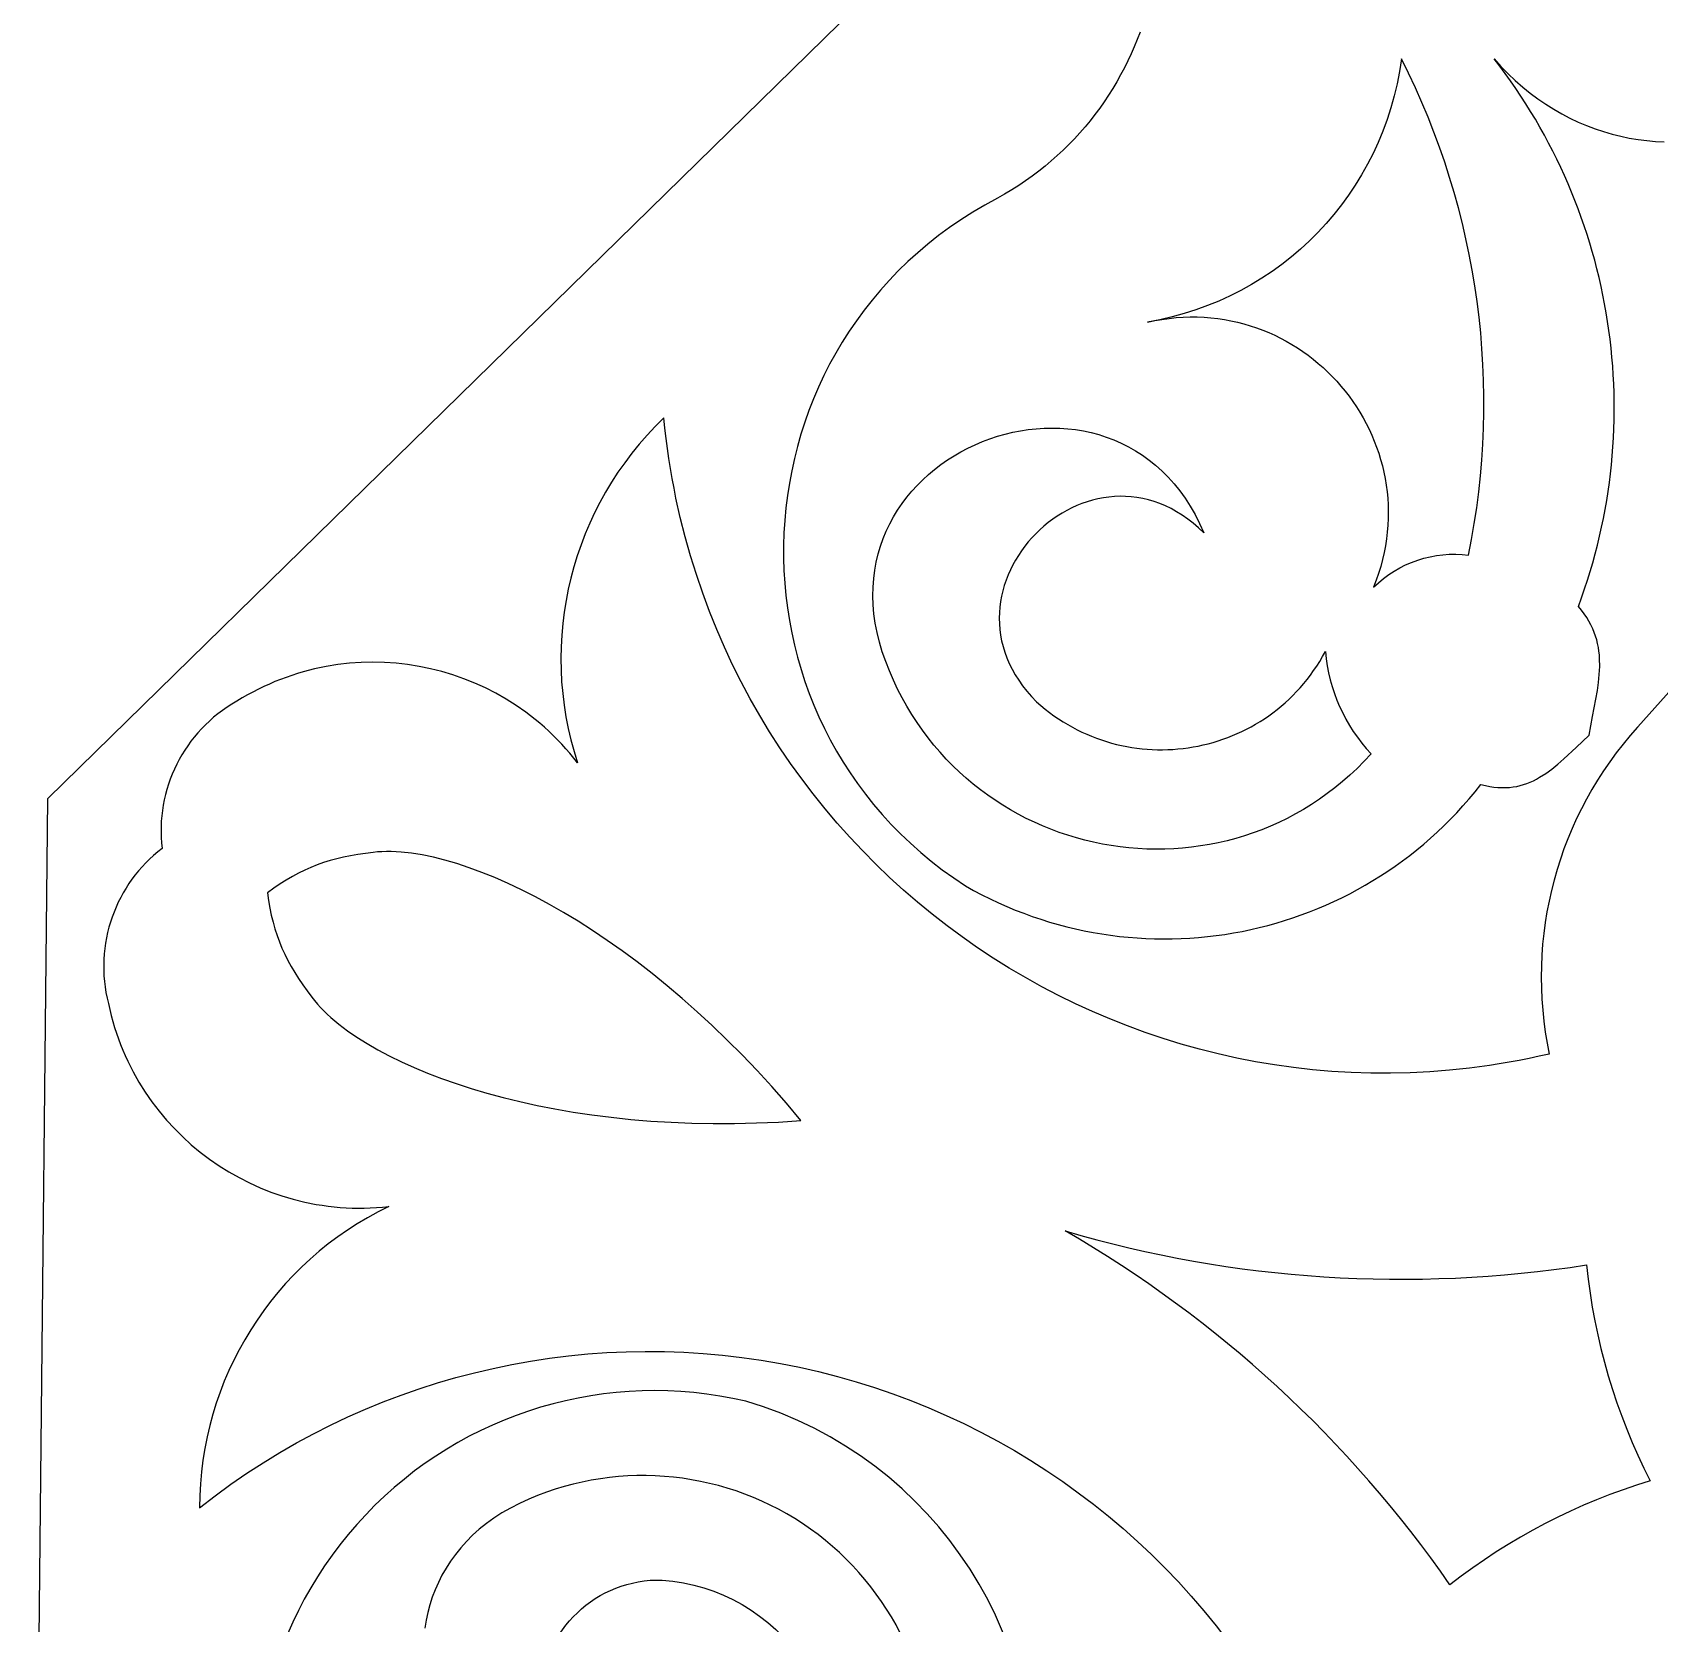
# Model space of a CAD drawing. Extents: x 3927 to 5087, y -513 to 1114.
# Drawn here: x 4332.3 to 4420.8, y 96.9 to 183.4 of the extents above; entities that cross this region are included whole.
import ezdxf

# ---------------------------------------------------------------- set-up
doc = ezdxf.new("R2010")
doc.units = 0
doc.layers.add('LAYER_1', color=18, linetype='CONTINUOUS')

msp = doc.modelspace()

# ---------------------------------------------------------------- linework, layer by layer
at = {"layer": 'LAYER_1'}
for points in [[(4332.336, 60.892), (4333.167, 141.715), (4390.886, 198.227)], [(4392.567, 183.384), (4392.416, 182.987), (4392.255, 182.594), (4392.085, 182.204), (4391.905, 181.819), (4391.715, 181.438), (4391.515, 181.061), (4391.306, 180.689), (4391.087, 180.322), (4390.859, 179.96), (4390.621, 179.603), (4390.374, 179.252), (4390.118, 178.907), (4389.853, 178.568), (4389.578, 178.235), (4389.294, 177.909), (4389.002, 177.589), (4388.7, 177.276), (4388.39, 176.97), (4388.07, 176.671), (4387.742, 176.38), (4387.405, 176.097), (4387.06, 175.822), (4386.706, 175.555), (4386.343, 175.296), (4385.972, 175.046), (4385.592, 174.805), (4385.205, 174.573), (4384.808, 174.35), (4384.129, 173.98), (4383.47, 173.592), (4382.831, 173.186), (4382.213, 172.762), (4381.614, 172.322), (4381.036, 171.865), (4380.478, 171.393), (4379.941, 170.906), (4379.423, 170.404), (4378.927, 169.888), (4378.45, 169.359), (4377.994, 168.817), (4377.559, 168.263), (4377.143, 167.697), (4376.749, 167.12), (4376.375, 166.532), (4376.021, 165.935), (4375.688, 165.328), (4375.376, 164.712), (4375.085, 164.088), (4374.814, 163.456), (4374.563, 162.817), (4374.334, 162.171), (4374.125, 161.519), (4373.937, 160.862), (4373.769, 160.2), (4373.623, 159.533), (4373.497, 158.863), (4373.392, 158.189), (4373.309, 157.513), (4373.246, 156.835), (4373.204, 156.155), (4373.183, 155.474), (4373.183, 154.793), (4373.204, 154.112), (4373.246, 153.432), (4373.309, 152.753), (4373.393, 152.075), (4373.498, 151.401), (4373.625, 150.729), (4373.773, 150.061), (4373.941, 149.396), (4374.132, 148.737), (4374.343, 148.083), (4374.576, 147.434), (4374.83, 146.792), (4375.105, 146.157), (4375.402, 145.529), (4375.72, 144.91), (4376.059, 144.299), (4376.42, 143.697), (4376.803, 143.105), (4377.207, 142.523), (4377.632, 141.952), (4378.079, 141.393), (4378.548, 140.845), (4379.038, 140.31), (4379.55, 139.789), (4380.083, 139.281), (4380.638, 138.787), (4381.215, 138.308), (4381.814, 137.844), (4382.434, 137.397), (4383.076, 136.966), (4383.519, 136.719), (4383.966, 136.483), (4384.416, 136.259), (4384.869, 136.046), (4385.325, 135.844), (4385.784, 135.653), (4386.246, 135.474), (4386.71, 135.305), (4387.176, 135.148), (4387.644, 135.001), (4388.115, 134.866), (4388.587, 134.741), (4389.06, 134.627), (4389.535, 134.525), (4390.011, 134.433), (4390.489, 134.352), (4390.967, 134.281), (4391.445, 134.222), (4391.925, 134.173), (4392.404, 134.134), (4392.884, 134.107), (4393.363, 134.09), (4393.843, 134.083), (4394.322, 134.087), (4394.8, 134.102), (4395.278, 134.127), (4395.755, 134.162), (4396.23, 134.208), (4396.705, 134.264), (4397.178, 134.33), (4397.649, 134.407), (4398.118, 134.494), (4398.586, 134.591), (4399.051, 134.699), (4399.514, 134.816), (4399.974, 134.944), (4400.431, 135.081), (4400.886, 135.229), (4401.338, 135.387), (4401.786, 135.554), (4402.231, 135.732), (4402.672, 135.919), (4403.109, 136.117), (4403.543, 136.324), (4403.972, 136.541), (4404.397, 136.767), (4404.818, 137.004), (4405.234, 137.25), (4405.645, 137.505), (4406.05, 137.771), (4406.451, 138.045), (4406.846, 138.33), (4407.236, 138.624), (4407.62, 138.927), (4407.998, 139.24), (4408.37, 139.562), (4408.735, 139.894), (4409.095, 140.235), (4409.447, 140.585), (4409.793, 140.944), (4410.131, 141.313), (4410.463, 141.691), (4410.787, 142.078), (4411.103, 142.474), (4411.348, 142.416), (4411.584, 142.371), (4411.814, 142.338), (4412.036, 142.317), (4412.252, 142.307), (4412.462, 142.309), (4412.665, 142.322), (4412.864, 142.345), (4413.057, 142.378), (4413.245, 142.421), (4413.43, 142.474), (4413.61, 142.536), (4413.787, 142.607), (4413.961, 142.686), (4414.132, 142.774), (4414.3, 142.869), (4414.632, 143.081), (4414.959, 143.32), (4415.285, 143.583), (4415.612, 143.868), (4416.284, 144.49), (4416.999, 145.164), (4417.184, 146.175), (4417.363, 147.126), (4417.44, 147.583), (4417.502, 148.029), (4417.546, 148.466), (4417.568, 148.894), (4417.563, 149.314), (4417.549, 149.522), (4417.526, 149.729), (4417.495, 149.935), (4417.454, 150.139), (4417.404, 150.343), (4417.343, 150.546), (4417.271, 150.748), (4417.187, 150.95), (4417.091, 151.152), (4416.983, 151.354), (4416.862, 151.556), (4416.727, 151.758), (4416.578, 151.96), (4416.414, 152.163), (4416.586, 152.635), (4416.749, 153.109), (4416.905, 153.584), (4417.053, 154.061), (4417.192, 154.539), (4417.324, 155.018), (4417.448, 155.499), (4417.563, 155.981), (4417.671, 156.464), (4417.771, 156.948), (4417.863, 157.433), (4417.948, 157.918), (4418.024, 158.404), (4418.092, 158.891), (4418.153, 159.378), (4418.206, 159.866), (4418.251, 160.354), (4418.288, 160.842), (4418.318, 161.331), (4418.339, 161.819), (4418.353, 162.308), (4418.359, 162.796), (4418.358, 163.284), (4418.349, 163.771), (4418.332, 164.258), (4418.307, 164.745), (4418.275, 165.231), (4418.235, 165.717), (4418.187, 166.201), (4418.132, 166.685), (4418.069, 167.167), (4417.999, 167.649), (4417.921, 168.129), (4417.835, 168.609), (4417.742, 169.087), (4417.642, 169.563), (4417.534, 170.038), (4417.418, 170.511), (4417.295, 170.982), (4417.164, 171.452), (4417.026, 171.92), (4416.881, 172.386), (4416.728, 172.849), (4416.567, 173.311), (4416.399, 173.77), (4416.224, 174.227), (4416.042, 174.681), (4415.852, 175.133), (4415.655, 175.582), (4415.45, 176.029), (4415.238, 176.472), (4415.019, 176.913), (4414.792, 177.351), (4414.558, 177.785), (4414.317, 178.217), (4414.069, 178.645), (4413.813, 179.07), (4413.551, 179.491), (4413.281, 179.908), (4413.003, 180.322), (4412.719, 180.733), (4412.427, 181.139), (4412.129, 181.541), (4411.823, 181.94), (4412.198, 181.523), (4412.583, 181.127), (4412.977, 180.752), (4413.379, 180.399), (4413.79, 180.066), (4414.209, 179.754), (4414.634, 179.463), (4415.067, 179.192), (4415.505, 178.94), (4415.95, 178.709), (4416.399, 178.497), (4416.853, 178.305), (4417.312, 178.132), (4417.774, 177.978), (4418.24, 177.843), (4418.708, 177.726), (4419.178, 177.628), (4419.651, 177.549), (4420.124, 177.487), (4420.598, 177.443), (4421.073, 177.417)]]:
    msp.add_lwpolyline(points, dxfattribs=at)
for points in [[(4405.269, 153.208), (4405.531, 153.451), (4405.806, 153.677), (4406.093, 153.887), (4406.39, 154.08), (4406.697, 154.255), (4407.014, 154.413), (4407.337, 154.553), (4407.668, 154.674), (4408.004, 154.777), (4408.345, 154.86), (4408.69, 154.924), (4409.038, 154.969), (4409.387, 154.993), (4409.737, 154.997), (4410.086, 154.98), (4410.434, 154.942), (4410.601, 155.801), (4410.748, 156.662), (4410.878, 157.524), (4410.989, 158.387), (4411.081, 159.252), (4411.156, 160.117), (4411.212, 160.983), (4411.249, 161.848), (4411.269, 162.714), (4411.27, 163.579), (4411.254, 164.443), (4411.219, 165.307), (4411.166, 166.169), (4411.095, 167.03), (4411.007, 167.889), (4410.9, 168.745), (4410.775, 169.599), (4410.633, 170.451), (4410.473, 171.299), (4410.295, 172.145), (4410.099, 172.986), (4409.886, 173.824), (4409.655, 174.658), (4409.406, 175.488), (4409.14, 176.312), (4408.856, 177.132), (4408.554, 177.946), (4408.236, 178.755), (4407.899, 179.558), (4407.546, 180.355), (4407.175, 181.146), (4406.787, 181.93), (4406.684, 181.251), (4406.554, 180.582), (4406.398, 179.922), (4406.216, 179.273), (4406.01, 178.635), (4405.779, 178.008), (4405.524, 177.393), (4405.246, 176.791), (4404.944, 176.202), (4404.621, 175.627), (4404.276, 175.066), (4403.909, 174.521), (4403.522, 173.99), (4403.115, 173.476), (4402.688, 172.978), (4402.242, 172.498), (4401.778, 172.036), (4401.296, 171.591), (4400.797, 171.166), (4400.28, 170.76), (4399.748, 170.374), (4399.2, 170.009), (4398.636, 169.665), (4398.058, 169.343), (4397.467, 169.043), (4396.861, 168.766), (4396.243, 168.513), (4395.612, 168.283), (4394.969, 168.079), (4394.315, 167.899), (4393.651, 167.745), (4392.976, 167.618), (4393.369, 167.701), (4393.761, 167.769), (4394.15, 167.823), (4394.537, 167.863), (4394.921, 167.888), (4395.302, 167.9), (4395.68, 167.898), (4396.055, 167.882), (4396.426, 167.854), (4396.793, 167.813), (4397.156, 167.759), (4397.515, 167.692), (4397.87, 167.614), (4398.22, 167.523), (4398.565, 167.421), (4398.905, 167.308), (4399.24, 167.183), (4399.57, 167.048), (4399.894, 166.902), (4400.212, 166.745), (4400.524, 166.578), (4400.829, 166.402), (4401.129, 166.215), (4401.421, 166.019), (4401.707, 165.814), (4401.986, 165.6), (4402.257, 165.377), (4402.521, 165.146), (4402.777, 164.906), (4403.025, 164.658), (4403.265, 164.403), (4403.497, 164.14), (4403.72, 163.87), (4403.934, 163.593), (4404.139, 163.309), (4404.336, 163.018), (4404.523, 162.721), (4404.7, 162.418), (4404.867, 162.109), (4405.025, 161.795), (4405.172, 161.475), (4405.309, 161.151), (4405.436, 160.821), (4405.551, 160.487), (4405.655, 160.148), (4405.749, 159.805), (4405.83, 159.459), (4405.901, 159.108), (4405.959, 158.755), (4406.005, 158.398), (4406.039, 158.038), (4406.06, 157.676), (4406.069, 157.311), (4406.065, 156.944), (4406.048, 156.575), (4406.017, 156.205), (4405.973, 155.833), (4405.916, 155.459), (4405.844, 155.085), (4405.758, 154.71), (4405.658, 154.335), (4405.543, 153.959), (4405.414, 153.583)], [(4386.942, 146.978), (4387.173, 146.776), (4387.408, 146.582), (4387.646, 146.396), (4387.888, 146.219), (4388.134, 146.05), (4388.383, 145.889), (4388.635, 145.737), (4388.89, 145.593), (4389.148, 145.457), (4389.408, 145.329), (4389.671, 145.209), (4389.936, 145.097), (4390.204, 144.994), (4390.473, 144.898), (4390.744, 144.811), (4391.017, 144.731), (4391.291, 144.659), (4391.566, 144.596), (4391.843, 144.54), (4392.12, 144.492), (4392.398, 144.452), (4392.677, 144.419), (4392.956, 144.395), (4393.235, 144.378), (4393.515, 144.368), (4393.794, 144.367), (4394.073, 144.373), (4394.352, 144.387), (4394.63, 144.408), (4394.907, 144.437), (4395.183, 144.473), (4395.458, 144.517), (4395.732, 144.568), (4396.004, 144.627), (4396.275, 144.693), (4396.544, 144.767), (4396.811, 144.848), (4397.076, 144.936), (4397.338, 145.032), (4397.598, 145.134), (4397.855, 145.244), (4398.11, 145.362), (4398.361, 145.486), (4398.609, 145.618), (4398.854, 145.756), (4399.096, 145.902), (4399.334, 146.055), (4399.567, 146.215), (4399.797, 146.381), (4400.023, 146.555), (4400.244, 146.736), (4400.461, 146.923), (4400.673, 147.118), (4400.88, 147.319), (4401.082, 147.527), (4401.279, 147.742), (4401.471, 147.964), (4401.657, 148.192), (4401.837, 148.427), (4402.011, 148.669), (4402.179, 148.918), (4402.341, 149.173), (4402.497, 149.434), (4402.646, 149.702), (4402.689, 149.314), (4402.748, 148.929), (4402.823, 148.548), (4402.913, 148.171), (4403.018, 147.799), (4403.139, 147.432), (4403.274, 147.071), (4403.424, 146.715), (4403.589, 146.366), (4403.768, 146.024), (4403.961, 145.689), (4404.168, 145.362), (4404.388, 145.043), (4404.622, 144.733), (4404.869, 144.433), (4405.13, 144.141), (4404.755, 143.74), (4404.371, 143.356), (4403.978, 142.988), (4403.577, 142.637), (4403.168, 142.302), (4402.751, 141.984), (4402.327, 141.682), (4401.897, 141.397), (4401.46, 141.127), (4401.017, 140.874), (4400.568, 140.637), (4400.115, 140.416), (4399.656, 140.211), (4399.193, 140.021), (4398.725, 139.848), (4398.254, 139.69), (4397.78, 139.548), (4397.303, 139.421), (4396.823, 139.31), (4396.341, 139.214), (4395.857, 139.134), (4395.371, 139.069), (4394.885, 139.019), (4394.398, 138.984), (4393.91, 138.964), (4393.423, 138.96), (4392.936, 138.97), (4392.45, 138.995), (4391.965, 139.035), (4391.482, 139.089), (4391.001, 139.158), (4390.522, 139.242), (4390.046, 139.34), (4389.573, 139.453), (4389.104, 139.579), (4388.638, 139.721), (4388.177, 139.876), (4387.721, 140.045), (4387.269, 140.229), (4386.823, 140.426), (4386.383, 140.638), (4385.949, 140.863), (4385.522, 141.102), (4385.101, 141.354), (4384.688, 141.62), (4384.283, 141.9), (4383.885, 142.193), (4383.496, 142.5), (4383.116, 142.82), (4382.746, 143.153), (4382.385, 143.499), (4382.033, 143.858), (4381.693, 144.231), (4381.363, 144.616), (4381.044, 145.014), (4380.737, 145.425), (4380.441, 145.849), (4380.158, 146.285), (4379.888, 146.734), (4379.631, 147.196), (4379.387, 147.67), (4379.157, 148.156), (4378.941, 148.655), (4378.74, 149.166), (4378.553, 149.698), (4378.396, 150.223), (4378.268, 150.741), (4378.17, 151.251), (4378.099, 151.753), (4378.056, 152.246), (4378.039, 152.73), (4378.048, 153.206), (4378.082, 153.672), (4378.141, 154.128), (4378.222, 154.575), (4378.326, 155.011), (4378.453, 155.437), (4378.6, 155.851), (4378.768, 156.255), (4378.955, 156.647), (4379.161, 157.028), (4379.385, 157.396), (4379.627, 157.753), (4379.885, 158.096), (4380.159, 158.427), (4380.448, 158.744), (4380.751, 159.048), (4381.068, 159.338), (4381.397, 159.614), (4381.739, 159.875), (4382.092, 160.122), (4382.455, 160.353), (4382.828, 160.57), (4383.209, 160.77), (4383.599, 160.955), (4383.996, 161.123), (4384.4, 161.275), (4384.81, 161.411), (4385.225, 161.529), (4385.644, 161.629), (4386.067, 161.712), (4386.493, 161.777), (4386.92, 161.824), (4387.349, 161.852), (4387.779, 161.861), (4388.208, 161.85), (4388.636, 161.821), (4389.062, 161.771), (4389.486, 161.701), (4389.907, 161.611), (4390.323, 161.501), (4390.735, 161.369), (4391.141, 161.216), (4391.541, 161.041), (4391.933, 160.844), (4392.318, 160.626), (4392.694, 160.384), (4393.061, 160.12), (4393.417, 159.833), (4393.763, 159.522), (4394.097, 159.188), (4394.418, 158.83), (4394.726, 158.447), (4395.02, 158.04), (4395.3, 157.608), (4395.563, 157.15), (4395.811, 156.667), (4396.041, 156.159), (4395.752, 156.432), (4395.459, 156.683), (4395.162, 156.913), (4394.863, 157.121), (4394.56, 157.309), (4394.256, 157.477), (4393.949, 157.625), (4393.641, 157.754), (4393.332, 157.863), (4393.022, 157.954), (4392.712, 158.027), (4392.403, 158.082), (4392.094, 158.12), (4391.786, 158.141), (4391.479, 158.146), (4391.175, 158.135), (4390.872, 158.108), (4390.573, 158.065), (4390.277, 158.008), (4389.984, 157.937), (4389.695, 157.852), (4389.41, 157.753), (4389.131, 157.641), (4388.856, 157.517), (4388.587, 157.38), (4388.325, 157.231), (4388.068, 157.072), (4387.819, 156.901), (4387.577, 156.719), (4387.342, 156.527), (4387.116, 156.326), (4386.899, 156.115), (4386.69, 155.896), (4386.491, 155.668), (4386.301, 155.432), (4386.122, 155.188), (4385.953, 154.937), (4385.795, 154.68), (4385.649, 154.416), (4385.515, 154.146), (4385.393, 153.87), (4385.284, 153.59), (4385.188, 153.304), (4385.105, 153.015), (4385.037, 152.721), (4384.983, 152.425), (4384.943, 152.125), (4384.919, 151.823), (4384.91, 151.518), (4384.918, 151.212), (4384.942, 150.904), (4384.983, 150.596), (4385.041, 150.287), (4385.117, 149.978), (4385.211, 149.669), (4385.324, 149.362), (4385.455, 149.055), (4385.606, 148.75), (4385.777, 148.447), (4385.968, 148.147), (4386.179, 147.849), (4386.412, 147.555), (4386.666, 147.264)], [(4374.125, 124.207), (4373.337, 125.143), (4372.542, 126.049), (4371.74, 126.925), (4370.932, 127.77), (4370.119, 128.585), (4369.303, 129.369), (4368.484, 130.122), (4367.665, 130.845), (4366.846, 131.537), (4366.028, 132.199), (4365.213, 132.829), (4364.402, 133.428), (4363.596, 133.997), (4362.797, 134.534), (4362.004, 135.04), (4361.221, 135.514), (4360.448, 135.957), (4359.685, 136.369), (4358.935, 136.749), (4358.199, 137.098), (4357.477, 137.414), (4356.772, 137.7), (4356.083, 137.953), (4355.414, 138.174), (4354.763, 138.363), (4354.134, 138.521), (4353.527, 138.646), (4352.942, 138.739), (4352.383, 138.799), (4352.113, 138.817), (4351.849, 138.827), (4351.592, 138.829), (4351.342, 138.823), (4351.099, 138.809), (4350.863, 138.786), (4350.438, 138.733), (4350.029, 138.673), (4349.634, 138.603), (4349.252, 138.525), (4348.881, 138.437), (4348.52, 138.338), (4348.168, 138.228), (4347.821, 138.105), (4347.48, 137.97), (4347.143, 137.82), (4346.808, 137.656), (4346.473, 137.477), (4346.137, 137.281), (4345.798, 137.069), (4345.456, 136.838), (4345.108, 136.59), (4345.169, 136.166), (4345.241, 135.759), (4345.323, 135.368), (4345.415, 134.99), (4345.519, 134.623), (4345.634, 134.267), (4345.762, 133.92), (4345.902, 133.579), (4346.055, 133.244), (4346.221, 132.912), (4346.401, 132.583), (4346.596, 132.254), (4346.805, 131.924), (4347.029, 131.591), (4347.269, 131.254), (4347.525, 130.91), (4347.672, 130.725), (4347.83, 130.539), (4347.999, 130.355), (4348.178, 130.171), (4348.367, 129.987), (4348.567, 129.805), (4348.998, 129.443), (4349.469, 129.085), (4349.979, 128.733), (4350.527, 128.388), (4351.113, 128.049), (4351.736, 127.718), (4352.394, 127.396), (4353.088, 127.084), (4353.815, 126.782), (4354.575, 126.491), (4355.368, 126.212), (4356.191, 125.947), (4357.046, 125.695), (4357.929, 125.457), (4358.842, 125.235), (4359.782, 125.029), (4360.749, 124.84), (4361.742, 124.669), (4362.76, 124.517), (4363.802, 124.385), (4364.867, 124.272), (4365.955, 124.181), (4367.065, 124.112), (4368.195, 124.066), (4369.345, 124.043), (4370.514, 124.045), (4371.701, 124.073), (4372.904, 124.126)]]:
    msp.add_lwpolyline(points, close=True, dxfattribs=at)
for points in [[(4421.488, 147.688), (4420.568, 146.645), (4419.638, 145.611), (4419.629, 145.594), (4419.228, 145.138), (4418.842, 144.672), (4418.471, 144.196), (4418.115, 143.71), (4417.775, 143.215), (4417.451, 142.712), (4417.142, 142.2), (4416.849, 141.681), (4416.572, 141.154), (4416.311, 140.62), (4416.066, 140.079), (4415.837, 139.531), (4415.625, 138.978), (4415.429, 138.419), (4415.249, 137.855), (4415.087, 137.285), (4414.94, 136.712), (4414.811, 136.134), (4414.699, 135.552), (4414.603, 134.967), (4414.525, 134.379), (4414.464, 133.789), (4414.421, 133.196), (4414.394, 132.601), (4414.386, 132.005), (4414.395, 131.407), (4414.421, 130.809), (4414.466, 130.211), (4414.529, 129.612), (4414.609, 129.014), (4414.708, 128.417), (4414.825, 127.821), (4414.281, 127.698), (4413.737, 127.583), (4413.194, 127.476), (4412.65, 127.376), (4412.108, 127.285), (4411.566, 127.201), (4410.483, 127.056), (4409.403, 126.942), (4408.326, 126.858), (4407.253, 126.804), (4406.183, 126.78), (4405.118, 126.784), (4404.058, 126.818), (4403.003, 126.88), (4401.954, 126.97), (4400.912, 127.088), (4399.876, 127.233), (4398.847, 127.406), (4397.826, 127.606), (4396.812, 127.832), (4395.808, 128.084), (4394.812, 128.362), (4393.826, 128.666), (4392.85, 128.995), (4391.884, 129.349), (4390.929, 129.728), (4389.985, 130.131), (4389.052, 130.558), (4388.132, 131.008), (4387.225, 131.482), (4386.331, 131.979), (4385.45, 132.498), (4384.583, 133.04), (4383.73, 133.604), (4382.893, 134.189), (4382.071, 134.796), (4381.264, 135.423), (4380.474, 136.072), (4379.701, 136.741), (4378.944, 137.429), (4378.206, 138.138), (4377.485, 138.866), (4376.783, 139.613), (4376.1, 140.378), (4375.436, 141.162), (4374.793, 141.964), (4374.169, 142.784), (4373.567, 143.621), (4372.985, 144.476), (4372.425, 145.347), (4371.888, 146.235), (4371.373, 147.138), (4370.881, 148.058), (4370.413, 148.993), (4369.968, 149.943), (4369.548, 150.908), (4369.153, 151.887), (4368.784, 152.881), (4368.44, 153.888), (4368.122, 154.909), (4367.831, 155.943), (4367.567, 156.99), (4367.331, 158.049), (4367.223, 158.583), (4367.123, 159.121), (4367.029, 159.661), (4366.943, 160.204), (4366.864, 160.75), (4366.793, 161.299), (4366.728, 161.851), (4366.671, 162.406), (4366.207, 161.946), (4365.762, 161.472), (4365.337, 160.986), (4364.93, 160.486), (4364.543, 159.974), (4364.176, 159.451), (4363.828, 158.916), (4363.5, 158.371), (4363.193, 157.817), (4362.905, 157.252), (4362.638, 156.68), (4362.391, 156.099), (4362.165, 155.51), (4361.96, 154.915), (4361.776, 154.313), (4361.612, 153.705), (4361.47, 153.091), (4361.35, 152.474), (4361.25, 151.852), (4361.173, 151.226), (4361.117, 150.597), (4361.083, 149.966), (4361.071, 149.334), (4361.081, 148.699), (4361.113, 148.065), (4361.169, 147.43), (4361.246, 146.795), (4361.347, 146.162), (4361.47, 145.53), (4361.616, 144.9), (4361.786, 144.273), (4361.979, 143.65), (4361.77, 143.914), (4361.557, 144.173), (4361.338, 144.425), (4361.114, 144.67), (4360.886, 144.91), (4360.652, 145.143), (4360.415, 145.37), (4360.172, 145.59), (4359.926, 145.804), (4359.675, 146.011), (4359.421, 146.212), (4359.162, 146.407), (4358.634, 146.776), (4358.091, 147.119), (4357.535, 147.436), (4356.968, 147.726), (4356.389, 147.99), (4355.8, 148.226), (4355.201, 148.435), (4354.595, 148.617), (4353.982, 148.771), (4353.362, 148.898), (4352.738, 148.997), (4352.109, 149.068), (4351.478, 149.11), (4350.844, 149.124), (4350.209, 149.109), (4349.575, 149.066), (4348.941, 148.994), (4348.309, 148.892), (4347.68, 148.761), (4347.056, 148.6), (4346.745, 148.509), (4346.436, 148.41), (4346.128, 148.304), (4345.822, 148.19), (4345.518, 148.069), (4345.216, 147.94), (4344.915, 147.803), (4344.617, 147.659), (4344.321, 147.507), (4344.027, 147.348), (4343.736, 147.181), (4343.448, 147.006), (4343.178, 146.848), (4342.917, 146.681), (4342.664, 146.506), (4342.419, 146.322), (4342.183, 146.13), (4341.956, 145.93), (4341.737, 145.723), (4341.527, 145.509), (4341.326, 145.288), (4341.134, 145.06), (4340.951, 144.827), (4340.777, 144.587), (4340.613, 144.342), (4340.458, 144.091), (4340.312, 143.835), (4340.176, 143.575), (4340.05, 143.31), (4339.933, 143.041), (4339.826, 142.768), (4339.729, 142.491), (4339.643, 142.212), (4339.566, 141.929), (4339.5, 141.643), (4339.444, 141.355), (4339.398, 141.065), (4339.363, 140.773), (4339.339, 140.48), (4339.325, 140.185), (4339.323, 139.89), (4339.331, 139.593), (4339.35, 139.297), (4339.38, 139), (4339.148, 138.816), (4338.923, 138.625), (4338.706, 138.426), (4338.498, 138.219), (4338.297, 138.006), (4338.104, 137.786), (4337.92, 137.559), (4337.745, 137.326), (4337.578, 137.087), (4337.42, 136.842), (4337.271, 136.592), (4337.131, 136.337), (4337, 136.077), (4336.879, 135.813), (4336.767, 135.544), (4336.665, 135.27), (4336.573, 134.994), (4336.491, 134.713), (4336.418, 134.429), (4336.356, 134.143), (4336.305, 133.853), (4336.264, 133.561), (4336.233, 133.267), (4336.214, 132.971), (4336.205, 132.673), (4336.208, 132.374), (4336.221, 132.074), (4336.246, 131.773), (4336.283, 131.471), (4336.331, 131.169), (4336.391, 130.867), (4336.463, 130.565), (4336.537, 130.236), (4336.618, 129.911), (4336.706, 129.589), (4336.801, 129.27), (4336.904, 128.956), (4337.013, 128.645), (4337.129, 128.337), (4337.252, 128.034), (4337.382, 127.734), (4337.518, 127.439), (4337.661, 127.147), (4337.81, 126.86), (4338.126, 126.299), (4338.467, 125.755), (4338.831, 125.229), (4339.217, 124.722), (4339.625, 124.234), (4340.054, 123.766), (4340.502, 123.319), (4340.97, 122.893), (4341.456, 122.488), (4341.959, 122.106), (4342.479, 121.748), (4343.015, 121.412), (4343.566, 121.101), (4344.131, 120.814), (4344.709, 120.553), (4345.3, 120.318), (4345.902, 120.11), (4346.515, 119.928), (4347.138, 119.775), (4347.77, 119.65), (4348.09, 119.598), (4348.411, 119.553), (4348.734, 119.516), (4349.059, 119.487), (4349.385, 119.465), (4349.714, 119.45), (4350.043, 119.443), (4350.374, 119.444), (4350.706, 119.453), (4351.039, 119.47), (4351.374, 119.495), (4351.709, 119.528), (4351.125, 119.235), (4350.556, 118.923), (4350, 118.593), (4349.459, 118.244), (4348.932, 117.878), (4348.421, 117.495), (4347.925, 117.095), (4347.444, 116.678), (4346.98, 116.247), (4346.531, 115.8), (4346.099, 115.338), (4345.685, 114.863), (4345.287, 114.374), (4344.907, 113.871), (4344.545, 113.356), (4344.201, 112.829), (4343.875, 112.291), (4343.568, 111.741), (4343.281, 111.181), (4343.013, 110.61), (4342.764, 110.03), (4342.536, 109.441), (4342.328, 108.843), (4342.14, 108.237), (4341.974, 107.623), (4341.829, 107.002), (4341.705, 106.375), (4341.604, 105.742), (4341.525, 105.103), (4341.468, 104.458), (4341.434, 103.81), (4341.424, 103.157, -0.453995), (4399.699, 92.383, 0.240725)], [(4386.552, 84.92, 0.373134), (4371.131, 108.943, 0.574165), (4345.357, 81.808)], [(4381.215, 88.072, 0.562024), (4359.328, 103.622), (4358.814, 103.389), (4358.327, 103.138), (4357.865, 102.871), (4357.429, 102.589), (4357.018, 102.293), (4356.633, 101.983), (4356.271, 101.659), (4355.935, 101.323), (4355.622, 100.976), (4355.333, 100.618), (4355.067, 100.25), (4354.825, 99.873), (4354.605, 99.487), (4354.407, 99.094), (4354.232, 98.693), (4354.079, 98.287), (4353.947, 97.875), (4353.836, 97.458), (4353.746, 97.037), (4353.677, 96.613)], [(4366.255, 86.304, -1), (4366.583, 99.223, -0.487168), (4375.484, 86.013, -0.166667)]]:
    msp.add_lwpolyline(points, format="xyb", dxfattribs=at)
msp.add_lwpolyline([(4420.306, 104.617), (4419.57, 104.385), (4418.839, 104.135), (4418.115, 103.869), (4417.398, 103.587), (4416.688, 103.288), (4415.986, 102.973), (4415.29, 102.643), (4414.603, 102.296), (4413.924, 101.934), (4413.253, 101.556), (4412.591, 101.162), (4411.938, 100.754), (4411.295, 100.33), (4410.66, 99.892), (4410.036, 99.438), (4409.421, 98.97, 0.11065), (4388.495, 118.202), (4389.357, 117.953), (4390.223, 117.717), (4391.091, 117.494), (4391.962, 117.283), (4392.835, 117.084), (4393.711, 116.897), (4394.589, 116.723), (4395.469, 116.562), (4396.351, 116.412), (4397.235, 116.275), (4398.12, 116.15), (4399.007, 116.038), (4399.895, 115.938), (4400.785, 115.85), (4401.676, 115.774), (4402.567, 115.711), (4403.46, 115.66), (4404.353, 115.621), (4405.246, 115.594), (4406.141, 115.58), (4407.035, 115.577), (4407.929, 115.587), (4408.824, 115.609), (4409.718, 115.643), (4410.612, 115.689), (4411.506, 115.748), (4412.399, 115.818), (4413.291, 115.901), (4414.183, 115.996), (4415.073, 116.102), (4415.963, 116.221), (4416.851, 116.352), (4416.938, 115.586), (4417.043, 114.823), (4417.166, 114.063), (4417.306, 113.307), (4417.463, 112.554), (4417.637, 111.806), (4417.828, 111.062), (4418.037, 110.323), (4418.262, 109.589), (4418.504, 108.86), (4418.763, 108.137), (4419.039, 107.42), (4419.331, 106.709), (4419.64, 106.005), (4419.965, 105.308)], format="xyb", close=True, dxfattribs=at)

doc.saveas('drawing.dxf')
